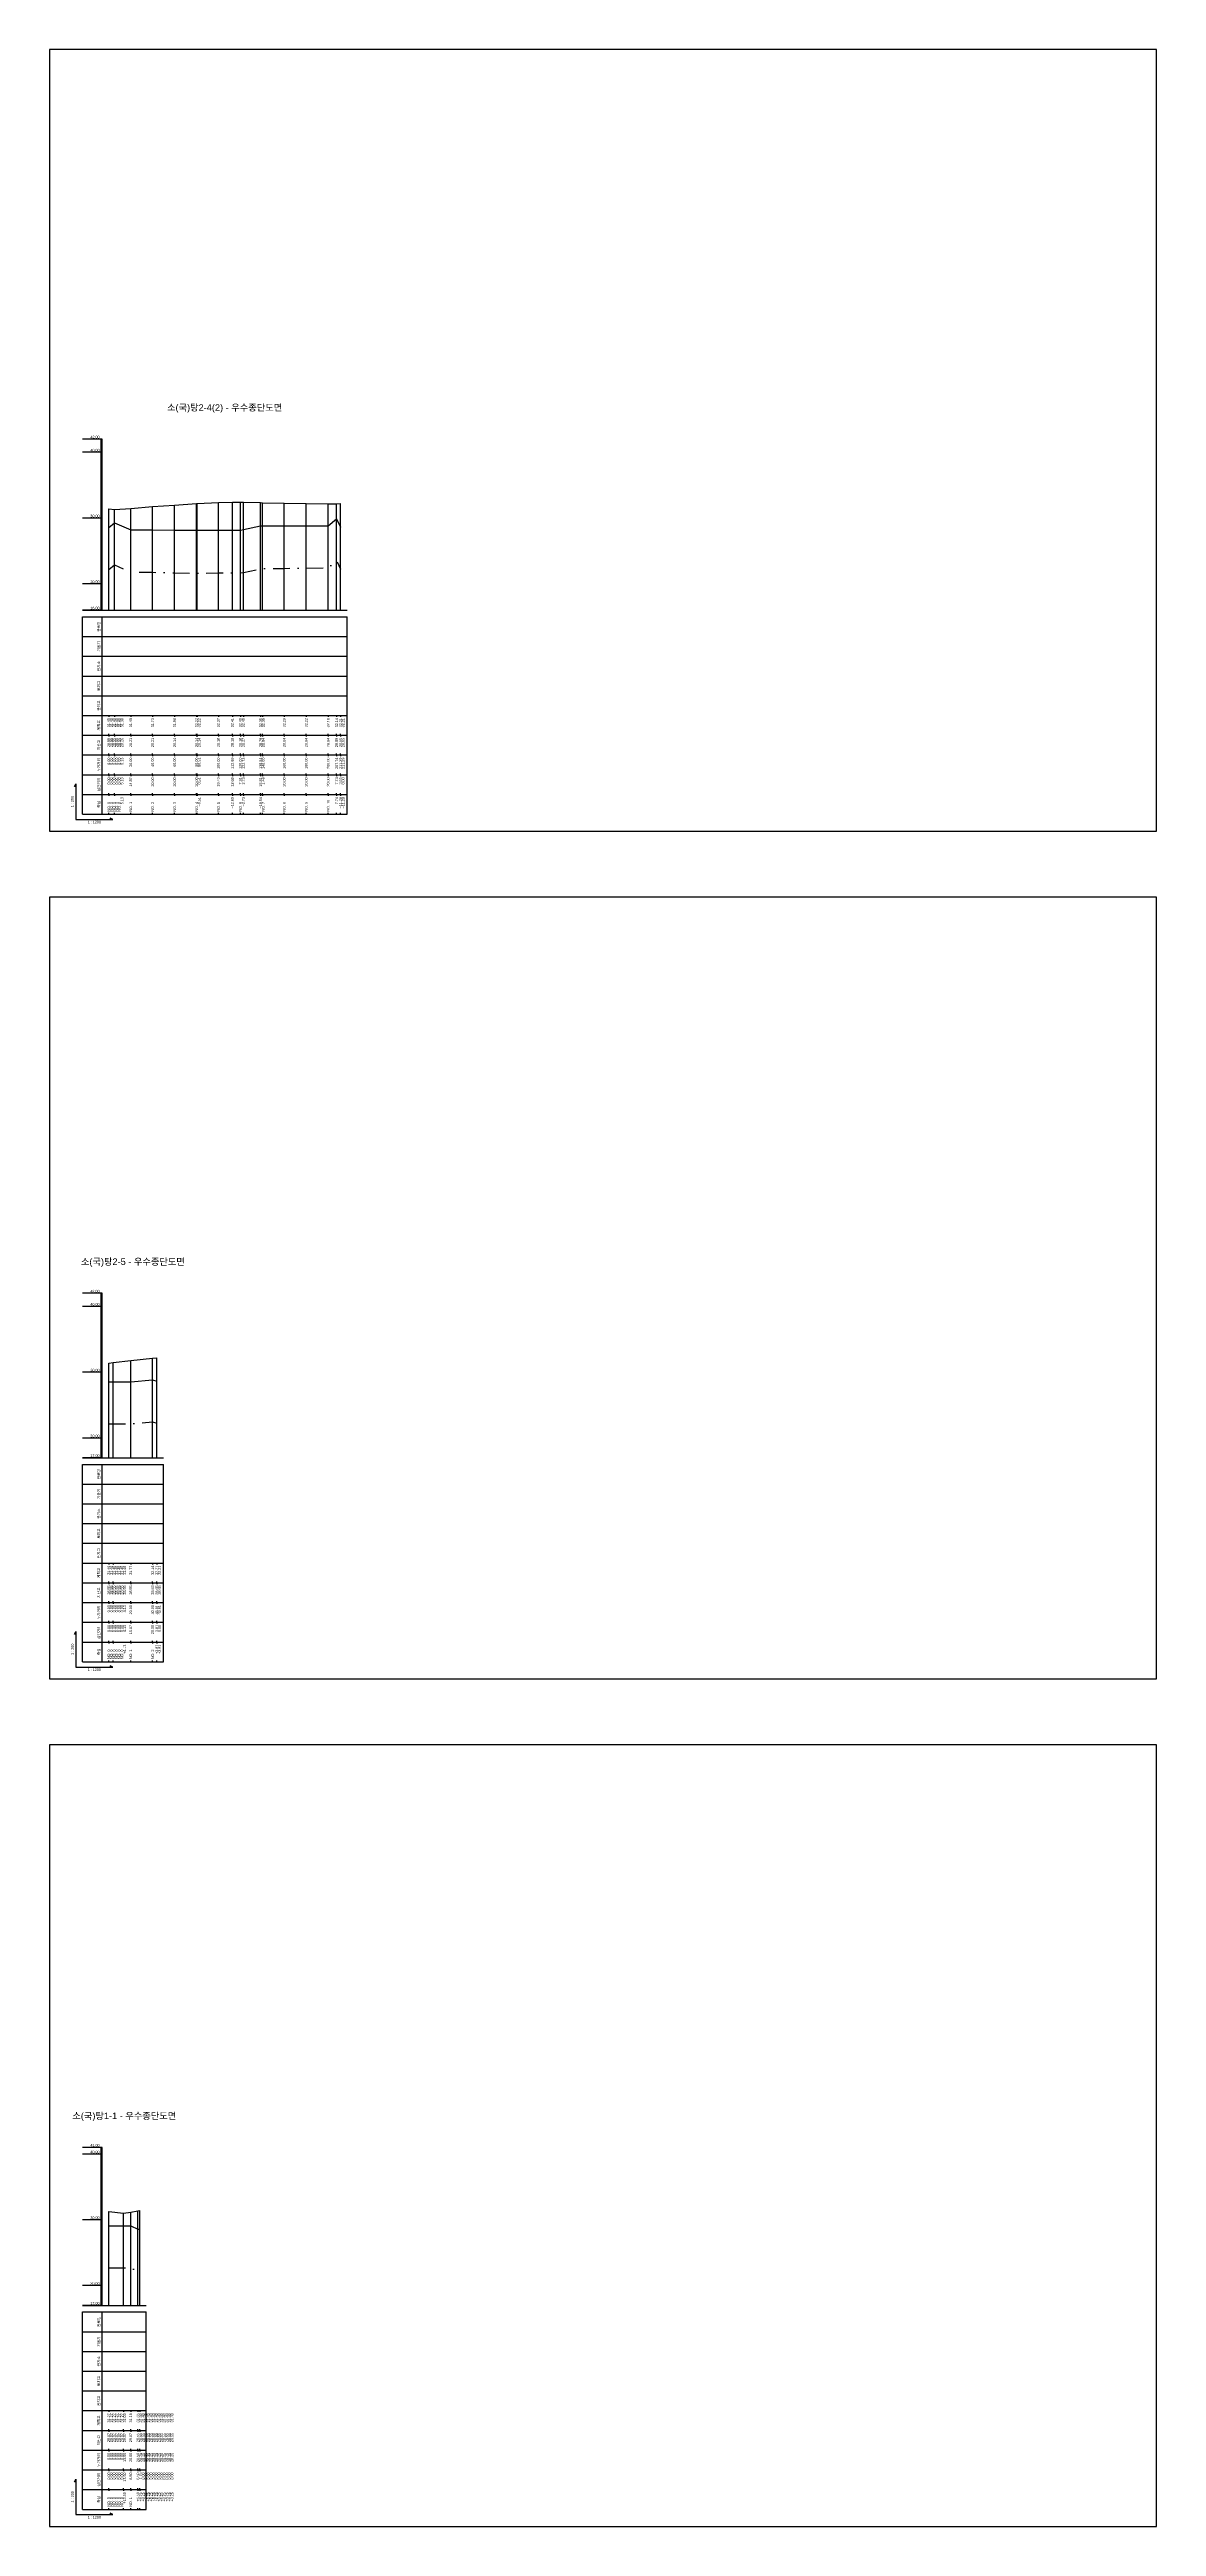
# Model space of a CAD drawing. Header units: millimetres. Extents: x -105495 to 3444, y -108190 to 2013.
# Drawn here: x 20 to 861, y -33488 to -31606 of the extents above; entities that cross this region are included whole.
import ezdxf
from ezdxf.enums import TextEntityAlignment as Align

# ---------------------------------------------------------------- set-up
doc = ezdxf.new("R2010")
doc.units = ezdxf.units.MM
doc.linetypes.add('DASHDOT', pattern=[25.4, 12.7, -6.35, 0, -6.35])
for name, color, linetype in [('KZ_종단_계획선', 1, 'Continuous'), ('KZ_종단_노선명', 7, 'Continuous'), ('KZ_종단_도각', 7, 'Continuous'), ('KZ_종단_수직선', 7, 'Continuous'), ('KZ_종단_암선1', 56, 'DASHDOT'), ('KZ_종단_지반선', 3, 'Continuous'), ('KZ_종단_테이블문자', 7, 'Continuous'), ('KZ_종단_테이블선', 7, 'Continuous'), ('KZ_종단_폴대', 7, 'Continuous')]:
    doc.layers.add(name, color=color, linetype=linetype)
doc.styles.get("Standard").update_dxf_attribs({"font": 'arial.ttf'})

msp = doc.modelspace()

# ---------------------------------------------------------------- linework, layer by layer
at = {"layer": 'KZ_종단_계획선'}
for points in [[(65, -31955), (65, -31955), (65, -31955), (65, -31955), (65, -31955), (69.3, -31955.5), (81.7, -31954.6), (98.3, -31953.3), (115, -31952.1), (131.7, -31950.9), (132.1, -31950.9), (148.3, -31950.1), (158.9, -31950), (165, -31950), (167.3, -31950), (180.4, -31950.2), (181.7, -31950.3), (198.3, -31950.6), (215, -31950.9), (231.7, -31951.2), (238.1, -31951.3), (241.1, -31951), (241.1, -31951)], [(65, -32604), (65, -32604), (65, -32604), (65, -32604), (65, -32604), (65, -32604), (68.4, -32603.6), (81.7, -32602.1), (98.3, -32600.3), (101.5, -32600), (101.5, -32600)], [(65, -33248.7), (65, -33248.7), (65, -33248.7), (65, -33248.7), (65, -33248.7), (65, -33248.7), (76.3, -33250), (81.7, -33249.1), (87.1, -33248.2), (88.5, -33248)]]:
    msp.add_lwpolyline(points, dxfattribs=at)
at = {"layer": 'KZ_종단_도각'}
for points in [[(20, -32200), (861, -32200), (861, -31606), (20, -31606)], [(20, -32844), (861, -32844), (861, -32250), (20, -32250)], [(20, -33488), (861, -33488), (861, -32894), (20, -32894)]]:
    msp.add_lwpolyline(points, close=True, dxfattribs=at)
at = {"layer": 'KZ_종단_수직선'}
for p, q in [((65, -32032), (65, -31955)), ((65, -32032), (65, -31955)), ((65, -32032), (65, -31955)), ((65, -32032), (65, -31955)), ((65, -32032), (65, -31955)), ((65, -32032), (65, -31955)), ((65, -32032), (65, -31955)), ((65, -32032), (65, -31955)), ((65, -32032), (65, -31955)), ((69.3, -32032), (69.3, -31955.5)), ((81.7, -32032), (81.7, -31954.6)), ((98.3, -32032), (98.3, -31953.3)), ((115, -32032), (115, -31952.1)), ((131.7, -32032), (131.7, -31950.9)), ((132.1, -32032), (132.1, -31950.9)), ((148.3, -32032), (148.3, -31950.1)), ((158.9, -32032), (158.9, -31950)), ((165, -32032), (165, -31950)), ((167.3, -32032), (167.3, -31950)), ((180.4, -32032), (180.4, -31950.2)), ((181.7, -32032), (181.7, -31950.3)), ((198.3, -32032), (198.3, -31950.6)), ((215, -32032), (215, -31950.9)), ((231.7, -32032), (231.7, -31951.2)), ((238.1, -32032), (238.1, -31951.3)), ((241.1, -32032), (241.1, -31951)), ((241.1, -32032), (241.1, -31951)), ((65, -32676), (65, -32604)), ((65, -32676), (65, -32604)), ((65, -32676), (65, -32604)), ((65, -32676), (65, -32604)), ((65, -32676), (65, -32604)), ((65, -32676), (65, -32604)), ((65, -32676), (65, -32604)), ((65, -32676), (65, -32604)), ((65, -32676), (65, -32604)), ((65, -32676), (65, -32604)), ((65, -32676), (65, -32604)), ((68.4, -32676), (68.4, -32603.6)), ((81.7, -32676), (81.7, -32602.1)), ((98.3, -32676), (98.3, -32600.3)), ((101.5, -32676), (101.5, -32600)), ((101.5, -32676), (101.5, -32600)), ((65, -33320), (65, -33248.7)), ((65, -33320), (65, -33248.7)), ((65, -33320), (65, -33248.7)), ((65, -33320), (65, -33248.7)), ((65, -33320), (65, -33248.7)), ((65, -33320), (65, -33248.7)), ((65, -33320), (65, -33248.7)), ((65, -33320), (65, -33248.7)), ((65, -33320), (65, -33248.7)), ((65, -33320), (65, -33248.7)), ((65, -33320), (65, -33248.7)), ((76.2, -33320), (76.2, -33250)), ((81.7, -33320), (81.7, -33249.1)), ((87.1, -33320), (87.1, -33248.2)), ((88.5, -33320), (88.5, -33248)), ((88.5, -33320), (88.5, -33248)), ((88.5, -33320), (88.5, -33248)), ((88.5, -33320), (88.5, -33248)), ((88.5, -33320), (88.5, -33248)), ((88.5, -33320), (88.5, -33248)), ((88.5, -33320), (88.5, -33248)), ((88.5, -33320), (88.5, -33248)), ((88.5, -33320), (88.5, -33248)), ((88.5, -33320), (88.5, -33248)), ((88.5, -33320), (88.5, -33248)), ((88.5, -33320), (88.5, -33248)), ((88.5, -33320), (88.5, -33248))]:
    msp.add_line(p, q, dxfattribs=at)
at = {"layer": 'KZ_종단_암선1', "flags": 128}
for points in [[(65, -32001.1), (65, -32001.1), (65, -32001.1), (65, -32001.1), (65, -32001.1), (69.3, -31997.6), (81.7, -32003), (98.3, -32003.2), (115, -32003.7), (131.7, -32003.9), (132.1, -32003.9), (148.3, -32003.7), (158.9, -32003.7), (165, -32003.7), (167.3, -32003.3), (180.4, -32000.6), (181.7, -32000.4), (198.3, -32000.2), (215, -32000), (231.7, -31999.8), (238.1, -31994.5), (241.1, -32000.7), (241.1, -32000.7)], [(65, -32650.1), (65, -32650.1), (65, -32650.1), (65, -32650.1), (65, -32650.1), (65, -32650.1), (68.4, -32650.1), (81.7, -32650.1), (98.3, -32648.7), (101.5, -32649.7), (101.5, -32649.7)], [(65, -33291.5), (65, -33291.5), (65, -33291.5), (65, -33291.5), (65, -33291.5), (65, -33291.5), (76.2, -33291.5), (81.7, -33291.5), (87.1, -33294.1), (88.5, -33294.1), (88.5, -33294.1), (88.5, -33294.1), (88.5, -33294.1), (88.5, -33294.1), (88.5, -33294.1), (88.5, -33294.1), (88.5, -33294.1), (88.5, -33294.1), (88.5, -33294.1), (88.5, -33294.1), (88.5, -33294.1), (88.5, -33294.1)]]:
    msp.add_lwpolyline(points, dxfattribs=at)
at = {"layer": 'KZ_종단_지반선', "flags": 128}
for points in [[(65, -31969.2), (65, -31969.2), (65, -31969.2), (65, -31969.2), (65, -31969.2), (69.3, -31965.7), (81.7, -31970.9), (98.3, -31970.9), (115, -31971.3), (131.7, -31971.3), (132.1, -31971.3), (148.3, -31971.1), (158.9, -31971.1), (165, -31971.1), (167.3, -31970.6), (180.4, -31968), (181.7, -31967.8), (198.3, -31967.8), (215, -31967.8), (231.7, -31967.8), (238.1, -31962.5), (241.1, -31968.8), (241.1, -31968.8)], [(65, -32618.2), (65, -32618.2), (65, -32618.2), (65, -32618.2), (65, -32618.2), (65, -32618.2), (68.4, -32618.2), (81.7, -32618.2), (98.3, -32616.8), (101.5, -32617.8), (101.5, -32617.8)], [(65, -33259.6), (65, -33259.6), (65, -33259.6), (65, -33259.6), (65, -33259.6), (65, -33259.6), (76.2, -33259.6), (81.7, -33259.6), (87.1, -33262.2), (88.5, -33262.2), (88.5, -33262.2), (88.5, -33262.2), (88.5, -33262.2), (88.5, -33262.2), (88.5, -33262.2), (88.5, -33262.2), (88.5, -33262.2), (88.5, -33262.2), (88.5, -33262.2), (88.5, -33262.2), (88.5, -33262.2), (88.5, -33262.2)]]:
    msp.add_lwpolyline(points, dxfattribs=at)
at = {"layer": 'KZ_종단_테이블선'}
for p, q in [((45, -32032), (246.1, -32032)), ((45, -32052), (45, -32037)), ((45, -32037), (246.1, -32037)), ((60, -32052), (60, -32037)), ((246.1, -32052), (246.1, -32037)), ((45, -32067), (45, -32052)), ((45, -32052), (246.1, -32052)), ((45, -32082), (45, -32067)), ((45, -32067), (246.1, -32067)), ((60, -32067), (60, -32052)), ((60, -32082), (60, -32067)), ((246.1, -32067), (246.1, -32052)), ((246.1, -32082), (246.1, -32067)), ((45, -32097), (45, -32082)), ((45, -32082), (246.1, -32082)), ((60, -32097), (60, -32082)), ((246.1, -32097), (246.1, -32082)), ((45, -32112), (45, -32097)), ((45, -32097), (246.1, -32097)), ((60, -32112), (60, -32097)), ((246.1, -32112), (246.1, -32097)), ((45, -32127), (45, -32112)), ((45, -32112), (246.1, -32112)), ((60, -32127), (60, -32112)), ((65, -32112), (65, -32113)), ((65, -32112), (65, -32113)), ((65, -32112), (65, -32113)), ((65, -32112), (65, -32113)), ((65, -32112), (65, -32113)), ((69.3, -32112), (69.3, -32113)), ((81.7, -32112), (81.7, -32113)), ((98.3, -32112), (98.3, -32113)), ((115, -32112), (115, -32113)), ((131.7, -32112), (131.7, -32113)), ((132.1, -32112), (132.1, -32113)), ((148.3, -32112), (148.3, -32113)), ((158.9, -32112), (158.9, -32113)), ((165, -32112), (165, -32113)), ((167.3, -32112), (167.3, -32113)), ((180.4, -32112), (180.4, -32113)), ((181.7, -32112), (181.7, -32113)), ((198.3, -32112), (198.3, -32113)), ((215, -32112), (215, -32113)), ((231.7, -32112), (231.7, -32113)), ((238.1, -32112), (238.1, -32113)), ((241.1, -32112), (241.1, -32113)), ((241.1, -32112), (241.1, -32113)), ((246.1, -32127), (246.1, -32112)), ((45, -32142), (45, -32127)), ((45, -32127), (246.1, -32127)), ((45, -32157), (45, -32142)), ((45, -32142), (246.1, -32142)), ((60, -32142), (60, -32127)), ((60, -32157), (60, -32142)), ((65, -32127), (65, -32126)), ((65, -32127), (65, -32126)), ((65, -32127), (65, -32126)), ((65, -32127), (65, -32126)), ((65, -32127), (65, -32126)), ((65, -32127), (65, -32128)), ((65, -32127), (65, -32128)), ((65, -32127), (65, -32128)), ((65, -32127), (65, -32128)), ((65, -32127), (65, -32128)), ((65, -32142), (65, -32141)), ((65, -32142), (65, -32141)), ((65, -32142), (65, -32141)), ((65, -32142), (65, -32141)), ((65, -32142), (65, -32141)), ((65, -32142), (65, -32143)), ((65, -32142), (65, -32143)), ((65, -32142), (65, -32143)), ((65, -32142), (65, -32143)), ((65, -32142), (65, -32143)), ((69.3, -32127), (69.3, -32126)), ((69.3, -32127), (69.3, -32128)), ((69.3, -32142), (69.3, -32141)), ((69.3, -32142), (69.3, -32143)), ((81.7, -32127), (81.7, -32126)), ((81.7, -32127), (81.7, -32128)), ((81.7, -32142), (81.7, -32141)), ((81.7, -32142), (81.7, -32143)), ((98.3, -32127), (98.3, -32126)), ((98.3, -32127), (98.3, -32128)), ((98.3, -32142), (98.3, -32141)), ((98.3, -32142), (98.3, -32143)), ((115, -32127), (115, -32126)), ((115, -32127), (115, -32128)), ((115, -32142), (115, -32141)), ((115, -32142), (115, -32143)), ((131.7, -32127), (131.7, -32126)), ((131.7, -32127), (131.7, -32128)), ((131.7, -32142), (131.7, -32141)), ((131.7, -32142), (131.7, -32143)), ((132.1, -32127), (132.1, -32126)), ((132.1, -32127), (132.1, -32128)), ((132.1, -32142), (132.1, -32141)), ((132.1, -32142), (132.1, -32143)), ((148.3, -32127), (148.3, -32126)), ((148.3, -32127), (148.3, -32128)), ((148.3, -32142), (148.3, -32141)), ((148.3, -32142), (148.3, -32143)), ((158.9, -32127), (158.9, -32126)), ((158.9, -32127), (158.9, -32128)), ((158.9, -32142), (158.9, -32141)), ((158.9, -32142), (158.9, -32143)), ((165, -32127), (165, -32126)), ((165, -32127), (165, -32128)), ((165, -32142), (165, -32141)), ((165, -32142), (165, -32143)), ((167.3, -32127), (167.3, -32126)), ((167.3, -32127), (167.3, -32128)), ((167.3, -32142), (167.3, -32141)), ((167.3, -32142), (167.3, -32143)), ((180.4, -32127), (180.4, -32126)), ((180.4, -32127), (180.4, -32128)), ((180.4, -32142), (180.4, -32141)), ((180.4, -32142), (180.4, -32143)), ((181.7, -32127), (181.7, -32126)), ((181.7, -32127), (181.7, -32128)), ((181.7, -32142), (181.7, -32141)), ((181.7, -32142), (181.7, -32143)), ((198.3, -32127), (198.3, -32126)), ((198.3, -32127), (198.3, -32128)), ((198.3, -32142), (198.3, -32141)), ((198.3, -32142), (198.3, -32143)), ((215, -32127), (215, -32126)), ((215, -32127), (215, -32128)), ((215, -32142), (215, -32141)), ((215, -32142), (215, -32143)), ((231.7, -32127), (231.7, -32126)), ((231.7, -32127), (231.7, -32128)), ((231.7, -32142), (231.7, -32141)), ((231.7, -32142), (231.7, -32143)), ((238.1, -32127), (238.1, -32126)), ((238.1, -32127), (238.1, -32128)), ((238.1, -32142), (238.1, -32141)), ((238.1, -32142), (238.1, -32143)), ((241.1, -32127), (241.1, -32126)), ((241.1, -32127), (241.1, -32126)), ((241.1, -32127), (241.1, -32128)), ((241.1, -32127), (241.1, -32128)), ((241.1, -32142), (241.1, -32141)), ((241.1, -32142), (241.1, -32141)), ((241.1, -32142), (241.1, -32143)), ((241.1, -32142), (241.1, -32143)), ((246.1, -32142), (246.1, -32127)), ((246.1, -32157), (246.1, -32142)), ((45, -32172), (45, -32157)), ((45, -32157), (246.1, -32157)), ((60, -32172), (60, -32157)), ((65, -32157), (65, -32156)), ((65, -32157), (65, -32156)), ((65, -32157), (65, -32156)), ((65, -32157), (65, -32156)), ((65, -32157), (65, -32156)), ((65, -32157), (65, -32158)), ((65, -32157), (65, -32158)), ((65, -32157), (65, -32158)), ((65, -32157), (65, -32158)), ((65, -32157), (65, -32158)), ((69.3, -32157), (69.3, -32156)), ((69.3, -32157), (69.3, -32158)), ((81.7, -32157), (81.7, -32156)), ((81.7, -32157), (81.7, -32158)), ((98.3, -32157), (98.3, -32156)), ((98.3, -32157), (98.3, -32158)), ((115, -32157), (115, -32156)), ((115, -32157), (115, -32158)), ((131.7, -32157), (131.7, -32156)), ((131.7, -32157), (131.7, -32158)), ((132.1, -32157), (132.1, -32156)), ((132.1, -32157), (132.1, -32158)), ((148.3, -32157), (148.3, -32156)), ((148.3, -32157), (148.3, -32158)), ((158.9, -32157), (158.9, -32156)), ((158.9, -32157), (158.9, -32158)), ((165, -32157), (165, -32156)), ((165, -32157), (165, -32158)), ((167.3, -32157), (167.3, -32156)), ((167.3, -32157), (167.3, -32158)), ((180.4, -32157), (180.4, -32156)), ((180.4, -32157), (180.4, -32158)), ((181.7, -32157), (181.7, -32156)), ((181.7, -32157), (181.7, -32158)), ((198.3, -32157), (198.3, -32156)), ((198.3, -32157), (198.3, -32158)), ((215, -32157), (215, -32156)), ((215, -32157), (215, -32158)), ((231.7, -32157), (231.7, -32156)), ((231.7, -32157), (231.7, -32158)), ((238.1, -32157), (238.1, -32156)), ((238.1, -32157), (238.1, -32158)), ((241.1, -32157), (241.1, -32156)), ((241.1, -32157), (241.1, -32156)), ((241.1, -32157), (241.1, -32158)), ((241.1, -32157), (241.1, -32158)), ((246.1, -32172), (246.1, -32157)), ((45, -32187), (45, -32172)), ((45, -32172), (246.1, -32172)), ((60, -32187), (60, -32172)), ((65, -32172), (65, -32171)), ((65, -32172), (65, -32171)), ((65, -32172), (65, -32171)), ((65, -32172), (65, -32171)), ((65, -32172), (65, -32171)), ((65, -32172), (65, -32173)), ((65, -32172), (65, -32173)), ((65, -32172), (65, -32173)), ((65, -32172), (65, -32173)), ((65, -32172), (65, -32173)), ((69.3, -32172), (69.3, -32171)), ((69.3, -32172), (69.3, -32173)), ((81.7, -32172), (81.7, -32171)), ((81.7, -32172), (81.7, -32173)), ((98.3, -32172), (98.3, -32171)), ((98.3, -32172), (98.3, -32173)), ((115, -32172), (115, -32171)), ((115, -32172), (115, -32173)), ((131.7, -32172), (131.7, -32171)), ((131.7, -32172), (131.7, -32173)), ((132.1, -32172), (132.1, -32171)), ((132.1, -32172), (132.1, -32173)), ((148.3, -32172), (148.3, -32171)), ((148.3, -32172), (148.3, -32173)), ((158.9, -32172), (158.9, -32171)), ((158.9, -32172), (158.9, -32173)), ((165, -32172), (165, -32171)), ((165, -32172), (165, -32173)), ((167.3, -32172), (167.3, -32171)), ((167.3, -32172), (167.3, -32173)), ((180.4, -32172), (180.4, -32171)), ((180.4, -32172), (180.4, -32173)), ((181.7, -32172), (181.7, -32171)), ((181.7, -32172), (181.7, -32173)), ((198.3, -32172), (198.3, -32171)), ((198.3, -32172), (198.3, -32173)), ((215, -32172), (215, -32171)), ((215, -32172), (215, -32173)), ((231.7, -32172), (231.7, -32171)), ((231.7, -32172), (231.7, -32173)), ((238.1, -32172), (238.1, -32171)), ((238.1, -32172), (238.1, -32173)), ((241.1, -32172), (241.1, -32171)), ((241.1, -32172), (241.1, -32171)), ((241.1, -32172), (241.1, -32173)), ((241.1, -32172), (241.1, -32173)), ((246.1, -32187), (246.1, -32172)), ((45, -32187), (246.1, -32187)), ((65, -32187), (65, -32186)), ((65, -32187), (65, -32186)), ((65, -32187), (65, -32186)), ((65, -32187), (65, -32186)), ((65, -32187), (65, -32186)), ((69.3, -32187), (69.3, -32186)), ((81.7, -32187), (81.7, -32186)), ((98.3, -32187), (98.3, -32186)), ((115, -32187), (115, -32186)), ((131.7, -32187), (131.7, -32186)), ((132.1, -32187), (132.1, -32186)), ((148.3, -32187), (148.3, -32186)), ((158.9, -32187), (158.9, -32186)), ((165, -32187), (165, -32186)), ((167.3, -32187), (167.3, -32186)), ((180.4, -32187), (180.4, -32186)), ((181.7, -32187), (181.7, -32186)), ((198.3, -32187), (198.3, -32186)), ((215, -32187), (215, -32186)), ((231.7, -32187), (231.7, -32186)), ((238.1, -32187), (238.1, -32186)), ((241.1, -32187), (241.1, -32186)), ((241.1, -32187), (241.1, -32186)), ((45, -32676), (106.5, -32676)), ((45, -32696), (45, -32681)), ((45, -32681), (106.5, -32681)), ((60, -32696), (60, -32681)), ((106.5, -32696), (106.5, -32681)), ((45, -32711), (45, -32696)), ((45, -32696), (106.5, -32696)), ((60, -32711), (60, -32696)), ((106.5, -32711), (106.5, -32696)), ((45, -32726), (45, -32711)), ((45, -32711), (106.5, -32711)), ((45, -32741), (45, -32726)), ((45, -32726), (106.5, -32726)), ((60, -32726), (60, -32711)), ((60, -32741), (60, -32726)), ((106.5, -32726), (106.5, -32711)), ((106.5, -32741), (106.5, -32726)), ((45, -32756), (45, -32741)), ((45, -32741), (106.5, -32741)), ((60, -32756), (60, -32741)), ((106.5, -32756), (106.5, -32741)), ((45, -32771), (45, -32756)), ((45, -32756), (106.5, -32756)), ((60, -32771), (60, -32756)), ((65, -32756), (65, -32757)), ((65, -32756), (65, -32757)), ((65, -32756), (65, -32757)), ((65, -32756), (65, -32757)), ((65, -32756), (65, -32757)), ((65, -32756), (65, -32757)), ((68.4, -32756), (68.4, -32757)), ((81.7, -32756), (81.7, -32757)), ((98.3, -32756), (98.3, -32757)), ((101.5, -32756), (101.5, -32757)), ((101.5, -32756), (101.5, -32757)), ((106.5, -32771), (106.5, -32756)), ((45, -32786), (45, -32771)), ((45, -32771), (106.5, -32771)), ((60, -32786), (60, -32771)), ((65, -32771), (65, -32770)), ((65, -32771), (65, -32770)), ((65, -32771), (65, -32770)), ((65, -32771), (65, -32770)), ((65, -32771), (65, -32770)), ((65, -32771), (65, -32770)), ((65, -32771), (65, -32772)), ((65, -32771), (65, -32772)), ((65, -32771), (65, -32772)), ((65, -32771), (65, -32772)), ((65, -32771), (65, -32772)), ((65, -32771), (65, -32772)), ((68.4, -32771), (68.4, -32770)), ((68.4, -32771), (68.4, -32772)), ((81.7, -32771), (81.7, -32770)), ((81.7, -32771), (81.7, -32772)), ((98.3, -32771), (98.3, -32770)), ((98.3, -32771), (98.3, -32772)), ((101.5, -32771), (101.5, -32770)), ((101.5, -32771), (101.5, -32770)), ((101.5, -32771), (101.5, -32772)), ((101.5, -32771), (101.5, -32772)), ((106.5, -32786), (106.5, -32771)), ((45, -32801), (45, -32786)), ((45, -32786), (106.5, -32786)), ((45, -32816), (45, -32801)), ((45, -32801), (106.5, -32801)), ((60, -32801), (60, -32786)), ((60, -32816), (60, -32801)), ((65, -32786), (65, -32785)), ((65, -32786), (65, -32785)), ((65, -32786), (65, -32785)), ((65, -32786), (65, -32785)), ((65, -32786), (65, -32785)), ((65, -32786), (65, -32785)), ((65, -32786), (65, -32787)), ((65, -32786), (65, -32787)), ((65, -32786), (65, -32787)), ((65, -32786), (65, -32787)), ((65, -32786), (65, -32787)), ((65, -32786), (65, -32787)), ((65, -32801), (65, -32800)), ((65, -32801), (65, -32800)), ((65, -32801), (65, -32800)), ((65, -32801), (65, -32800)), ((65, -32801), (65, -32800)), ((65, -32801), (65, -32800)), ((65, -32801), (65, -32802)), ((65, -32801), (65, -32802)), ((65, -32801), (65, -32802)), ((65, -32801), (65, -32802)), ((65, -32801), (65, -32802)), ((65, -32801), (65, -32802)), ((68.4, -32786), (68.4, -32785)), ((68.4, -32786), (68.4, -32787)), ((68.4, -32801), (68.4, -32800)), ((68.4, -32801), (68.4, -32802)), ((81.7, -32786), (81.7, -32785)), ((81.7, -32786), (81.7, -32787)), ((81.7, -32801), (81.7, -32800)), ((81.7, -32801), (81.7, -32802)), ((98.3, -32786), (98.3, -32785)), ((98.3, -32786), (98.3, -32787)), ((98.3, -32801), (98.3, -32800)), ((98.3, -32801), (98.3, -32802)), ((101.5, -32786), (101.5, -32785)), ((101.5, -32786), (101.5, -32785)), ((101.5, -32786), (101.5, -32787)), ((101.5, -32786), (101.5, -32787)), ((101.5, -32801), (101.5, -32800)), ((101.5, -32801), (101.5, -32800)), ((101.5, -32801), (101.5, -32802)), ((101.5, -32801), (101.5, -32802)), ((106.5, -32801), (106.5, -32786)), ((106.5, -32816), (106.5, -32801)), ((45, -32831), (45, -32816)), ((45, -32816), (106.5, -32816)), ((60, -32831), (60, -32816)), ((65, -32816), (65, -32815)), ((65, -32816), (65, -32815)), ((65, -32816), (65, -32815)), ((65, -32816), (65, -32815)), ((65, -32816), (65, -32815)), ((65, -32816), (65, -32815)), ((65, -32816), (65, -32817)), ((65, -32816), (65, -32817)), ((65, -32816), (65, -32817)), ((65, -32816), (65, -32817)), ((65, -32816), (65, -32817)), ((65, -32816), (65, -32817)), ((68.4, -32816), (68.4, -32815)), ((68.4, -32816), (68.4, -32817)), ((81.7, -32816), (81.7, -32815)), ((81.7, -32816), (81.7, -32817)), ((98.3, -32816), (98.3, -32815)), ((98.3, -32816), (98.3, -32817)), ((101.5, -32816), (101.5, -32815)), ((101.5, -32816), (101.5, -32815)), ((101.5, -32816), (101.5, -32817)), ((101.5, -32816), (101.5, -32817)), ((106.5, -32831), (106.5, -32816)), ((45, -32831), (106.5, -32831)), ((65, -32831), (65, -32830)), ((65, -32831), (65, -32830)), ((65, -32831), (65, -32830)), ((65, -32831), (65, -32830)), ((65, -32831), (65, -32830)), ((65, -32831), (65, -32830)), ((68.4, -32831), (68.4, -32830)), ((81.7, -32831), (81.7, -32830)), ((98.3, -32831), (98.3, -32830)), ((101.5, -32831), (101.5, -32830)), ((101.5, -32831), (101.5, -32830)), ((45, -33320), (93.5, -33320)), ((45, -33340), (45, -33325)), ((45, -33325), (93.5, -33325)), ((60, -33340), (60, -33325)), ((93.5, -33340), (93.5, -33325)), ((45, -33355), (45, -33340)), ((45, -33340), (93.5, -33340)), ((60, -33355), (60, -33340)), ((93.5, -33355), (93.5, -33340)), ((45, -33370), (45, -33355)), ((45, -33355), (93.5, -33355)), ((60, -33370), (60, -33355)), ((93.5, -33370), (93.5, -33355)), ((45, -33385), (45, -33370)), ((45, -33370), (93.5, -33370)), ((45, -33400), (45, -33385)), ((45, -33385), (93.5, -33385)), ((60, -33385), (60, -33370)), ((60, -33400), (60, -33385)), ((93.5, -33385), (93.5, -33370)), ((93.5, -33400), (93.5, -33385)), ((45, -33415), (45, -33400)), ((45, -33400), (93.5, -33400)), ((60, -33415), (60, -33400)), ((65, -33400), (65, -33401)), ((65, -33400), (65, -33401)), ((65, -33400), (65, -33401)), ((65, -33400), (65, -33401)), ((65, -33400), (65, -33401)), ((65, -33400), (65, -33401)), ((76.2, -33400), (76.2, -33401)), ((81.7, -33400), (81.7, -33401)), ((87.1, -33400), (87.1, -33401)), ((88.5, -33400), (88.5, -33401)), ((88.5, -33400), (88.5, -33401)), ((88.5, -33400), (88.5, -33401)), ((88.5, -33400), (88.5, -33401)), ((88.5, -33400), (88.5, -33401)), ((88.5, -33400), (88.5, -33401)), ((88.5, -33400), (88.5, -33401)), ((88.5, -33400), (88.5, -33401)), ((88.5, -33400), (88.5, -33401)), ((88.5, -33400), (88.5, -33401)), ((88.5, -33400), (88.5, -33401)), ((88.5, -33400), (88.5, -33401)), ((88.5, -33400), (88.5, -33401)), ((93.5, -33415), (93.5, -33400)), ((45, -33430), (45, -33415)), ((45, -33415), (93.5, -33415)), ((60, -33430), (60, -33415)), ((65, -33415), (65, -33414)), ((65, -33415), (65, -33414)), ((65, -33415), (65, -33414)), ((65, -33415), (65, -33414)), ((65, -33415), (65, -33414)), ((65, -33415), (65, -33414)), ((65, -33415), (65, -33416)), ((65, -33415), (65, -33416)), ((65, -33415), (65, -33416)), ((65, -33415), (65, -33416)), ((65, -33415), (65, -33416)), ((65, -33415), (65, -33416)), ((76.2, -33415), (76.2, -33414)), ((76.2, -33415), (76.2, -33416)), ((81.7, -33415), (81.7, -33414)), ((81.7, -33415), (81.7, -33416)), ((87.1, -33415), (87.1, -33414)), ((87.1, -33415), (87.1, -33416)), ((88.5, -33415), (88.5, -33414)), ((88.5, -33415), (88.5, -33414)), ((88.5, -33415), (88.5, -33414)), ((88.5, -33415), (88.5, -33414)), ((88.5, -33415), (88.5, -33414)), ((88.5, -33415), (88.5, -33414)), ((88.5, -33415), (88.5, -33414)), ((88.5, -33415), (88.5, -33414)), ((88.5, -33415), (88.5, -33414)), ((88.5, -33415), (88.5, -33414)), ((88.5, -33415), (88.5, -33414)), ((88.5, -33415), (88.5, -33414)), ((88.5, -33415), (88.5, -33414)), ((88.5, -33415), (88.5, -33416)), ((88.5, -33415), (88.5, -33416)), ((88.5, -33415), (88.5, -33416)), ((88.5, -33415), (88.5, -33416)), ((88.5, -33415), (88.5, -33416)), ((88.5, -33415), (88.5, -33416)), ((88.5, -33415), (88.5, -33416)), ((88.5, -33415), (88.5, -33416)), ((88.5, -33415), (88.5, -33416)), ((88.5, -33415), (88.5, -33416)), ((88.5, -33415), (88.5, -33416)), ((88.5, -33415), (88.5, -33416)), ((88.5, -33415), (88.5, -33416)), ((93.5, -33430), (93.5, -33415)), ((45, -33445), (45, -33430)), ((45, -33430), (93.5, -33430)), ((60, -33445), (60, -33430)), ((65, -33430), (65, -33429)), ((65, -33430), (65, -33429)), ((65, -33430), (65, -33429)), ((65, -33430), (65, -33429)), ((65, -33430), (65, -33429)), ((65, -33430), (65, -33429)), ((65, -33430), (65, -33431)), ((65, -33430), (65, -33431)), ((65, -33430), (65, -33431)), ((65, -33430), (65, -33431)), ((65, -33430), (65, -33431)), ((65, -33430), (65, -33431)), ((76.2, -33430), (76.2, -33429)), ((76.2, -33430), (76.2, -33431)), ((81.7, -33430), (81.7, -33429)), ((81.7, -33430), (81.7, -33431)), ((87.1, -33430), (87.1, -33429)), ((87.1, -33430), (87.1, -33431)), ((88.5, -33430), (88.5, -33429)), ((88.5, -33430), (88.5, -33429)), ((88.5, -33430), (88.5, -33429)), ((88.5, -33430), (88.5, -33429)), ((88.5, -33430), (88.5, -33429)), ((88.5, -33430), (88.5, -33429)), ((88.5, -33430), (88.5, -33429)), ((88.5, -33430), (88.5, -33429)), ((88.5, -33430), (88.5, -33429)), ((88.5, -33430), (88.5, -33429)), ((88.5, -33430), (88.5, -33429)), ((88.5, -33430), (88.5, -33429)), ((88.5, -33430), (88.5, -33429)), ((88.5, -33430), (88.5, -33431)), ((88.5, -33430), (88.5, -33431)), ((88.5, -33430), (88.5, -33431)), ((88.5, -33430), (88.5, -33431)), ((88.5, -33430), (88.5, -33431)), ((88.5, -33430), (88.5, -33431)), ((88.5, -33430), (88.5, -33431)), ((88.5, -33430), (88.5, -33431)), ((88.5, -33430), (88.5, -33431)), ((88.5, -33430), (88.5, -33431)), ((88.5, -33430), (88.5, -33431)), ((88.5, -33430), (88.5, -33431)), ((88.5, -33430), (88.5, -33431)), ((93.5, -33445), (93.5, -33430)), ((45, -33460), (45, -33445)), ((45, -33445), (93.5, -33445)), ((45, -33475), (45, -33460)), ((45, -33460), (93.5, -33460)), ((60, -33460), (60, -33445)), ((60, -33475), (60, -33460)), ((65, -33445), (65, -33444)), ((65, -33445), (65, -33444)), ((65, -33445), (65, -33444)), ((65, -33445), (65, -33444)), ((65, -33445), (65, -33444)), ((65, -33445), (65, -33444)), ((65, -33445), (65, -33446)), ((65, -33445), (65, -33446)), ((65, -33445), (65, -33446)), ((65, -33445), (65, -33446)), ((65, -33445), (65, -33446)), ((65, -33445), (65, -33446)), ((65, -33460), (65, -33459)), ((65, -33460), (65, -33459)), ((65, -33460), (65, -33459)), ((65, -33460), (65, -33459)), ((65, -33460), (65, -33459)), ((65, -33460), (65, -33459)), ((65, -33460), (65, -33461)), ((65, -33460), (65, -33461)), ((65, -33460), (65, -33461)), ((65, -33460), (65, -33461)), ((65, -33460), (65, -33461)), ((65, -33460), (65, -33461)), ((76.2, -33445), (76.2, -33444)), ((76.2, -33445), (76.2, -33446)), ((76.2, -33460), (76.2, -33459)), ((76.2, -33460), (76.2, -33461)), ((81.7, -33445), (81.7, -33444)), ((81.7, -33445), (81.7, -33446)), ((81.7, -33460), (81.7, -33459)), ((81.7, -33460), (81.7, -33461)), ((87.1, -33445), (87.1, -33444)), ((87.1, -33445), (87.1, -33446)), ((87.1, -33460), (87.1, -33459)), ((87.1, -33460), (87.1, -33461)), ((88.5, -33445), (88.5, -33444)), ((88.5, -33445), (88.5, -33444)), ((88.5, -33445), (88.5, -33444)), ((88.5, -33445), (88.5, -33444)), ((88.5, -33445), (88.5, -33444)), ((88.5, -33445), (88.5, -33444)), ((88.5, -33445), (88.5, -33444)), ((88.5, -33445), (88.5, -33444)), ((88.5, -33445), (88.5, -33444)), ((88.5, -33445), (88.5, -33444)), ((88.5, -33445), (88.5, -33444)), ((88.5, -33445), (88.5, -33444)), ((88.5, -33445), (88.5, -33444)), ((88.5, -33445), (88.5, -33446)), ((88.5, -33445), (88.5, -33446)), ((88.5, -33445), (88.5, -33446)), ((88.5, -33445), (88.5, -33446)), ((88.5, -33445), (88.5, -33446)), ((88.5, -33445), (88.5, -33446)), ((88.5, -33445), (88.5, -33446)), ((88.5, -33445), (88.5, -33446)), ((88.5, -33445), (88.5, -33446)), ((88.5, -33445), (88.5, -33446)), ((88.5, -33445), (88.5, -33446)), ((88.5, -33445), (88.5, -33446)), ((88.5, -33445), (88.5, -33446)), ((88.5, -33460), (88.5, -33459)), ((88.5, -33460), (88.5, -33459)), ((88.5, -33460), (88.5, -33459)), ((88.5, -33460), (88.5, -33459)), ((88.5, -33460), (88.5, -33459)), ((88.5, -33460), (88.5, -33459)), ((88.5, -33460), (88.5, -33459)), ((88.5, -33460), (88.5, -33459)), ((88.5, -33460), (88.5, -33459)), ((88.5, -33460), (88.5, -33459)), ((88.5, -33460), (88.5, -33459)), ((88.5, -33460), (88.5, -33459)), ((88.5, -33460), (88.5, -33459)), ((88.5, -33460), (88.5, -33461)), ((88.5, -33460), (88.5, -33461)), ((88.5, -33460), (88.5, -33461)), ((88.5, -33460), (88.5, -33461)), ((88.5, -33460), (88.5, -33461)), ((88.5, -33460), (88.5, -33461)), ((88.5, -33460), (88.5, -33461)), ((88.5, -33460), (88.5, -33461)), ((88.5, -33460), (88.5, -33461)), ((88.5, -33460), (88.5, -33461)), ((88.5, -33460), (88.5, -33461)), ((88.5, -33460), (88.5, -33461)), ((88.5, -33460), (88.5, -33461)), ((93.5, -33460), (93.5, -33445)), ((93.5, -33475), (93.5, -33460)), ((45, -33475), (93.5, -33475)), ((65, -33475), (65, -33474)), ((65, -33475), (65, -33474)), ((65, -33475), (65, -33474)), ((65, -33475), (65, -33474)), ((65, -33475), (65, -33474)), ((65, -33475), (65, -33474)), ((76.2, -33475), (76.2, -33474)), ((81.7, -33475), (81.7, -33474)), ((87.1, -33475), (87.1, -33474)), ((88.5, -33475), (88.5, -33474)), ((88.5, -33475), (88.5, -33474)), ((88.5, -33475), (88.5, -33474)), ((88.5, -33475), (88.5, -33474)), ((88.5, -33475), (88.5, -33474)), ((88.5, -33475), (88.5, -33474)), ((88.5, -33475), (88.5, -33474)), ((88.5, -33475), (88.5, -33474)), ((88.5, -33475), (88.5, -33474)), ((88.5, -33475), (88.5, -33474)), ((88.5, -33475), (88.5, -33474)), ((88.5, -33475), (88.5, -33474)), ((88.5, -33475), (88.5, -33474))]:
    msp.add_line(p, q, dxfattribs=at)
for points in [[(40, -32166), (39, -32166), (40, -32164), (40, -32191), (68, -32191), (66, -32190), (66, -32191)], [(40, -32810), (39, -32810), (40, -32808), (40, -32835), (68, -32835), (66, -32834), (66, -32835)], [(40, -33454), (39, -33454), (40, -33452), (40, -33479), (68, -33479), (66, -33478), (66, -33479)]]:
    msp.add_lwpolyline(points, dxfattribs=at)
at = {"layer": 'KZ_종단_폴대'}
for p, q in [((60, -31902), (45, -31902)), ((60, -31912), (45, -31912)), ((60, -31962), (45, -31962)), ((60, -32012), (45, -32012)), ((60, -32032), (45, -32032)), ((60, -32551), (45, -32551)), ((60, -32561), (45, -32561)), ((60, -32611), (45, -32611)), ((60, -32661), (45, -32661)), ((60, -32676), (45, -32676)), ((60, -33200), (45, -33200)), ((60, -33205), (45, -33205)), ((60, -33255), (45, -33255)), ((60, -33305), (45, -33305)), ((60, -33320), (45, -33320))]:
    msp.add_line(p, q, dxfattribs=at)
at = {"layer": 'KZ_종단_폴대', "const_width": 1}
for points in [[(59.5, -31912), (59.5, -31902)], [(59.5, -31932), (59.5, -31922)], [(59.5, -31952), (59.5, -31942)], [(59.5, -31972), (59.5, -31962)], [(59.5, -31992), (59.5, -31982)], [(59.5, -32012), (59.5, -32002)], [(59.5, -32032), (59.5, -32022)], [(59.5, -32561), (59.5, -32551)], [(59.5, -32581), (59.5, -32571)], [(59.5, -32601), (59.5, -32591)], [(59.5, -32621), (59.5, -32611)], [(59.5, -32641), (59.5, -32631)], [(59.5, -32661), (59.5, -32651)], [(59.5, -32676), (59.5, -32671)], [(59.5, -33205), (59.5, -33200)], [(59.5, -33225), (59.5, -33215)], [(59.5, -33245), (59.5, -33235)], [(59.5, -33265), (59.5, -33255)], [(59.5, -33285), (59.5, -33275)], [(59.5, -33305), (59.5, -33295)], [(59.5, -33320), (59.5, -33315)]]:
    msp.add_lwpolyline(points, dxfattribs=at)
at = {"layer": 'KZ_종단_폴대'}
for points in [[(60, -32032), (60, -31902), (59, -31902), (59, -32032), (60, -32032)], [(60, -32676), (60, -32551), (59, -32551), (59, -32676), (60, -32676)], [(60, -33320), (60, -33200), (59, -33200), (59, -33320), (60, -33320)]]:
    msp.add_lwpolyline(points, dxfattribs=at)

# ---------------------------------------------------------------- texts
at = {"layer": 'KZ_종단_노선명'}
for s, p in [('소(국)탕2-4(2) - 우수종단도면', (153, -31882)), ('소(국)탕2-5 - 우수종단도면', (83.3, -32531)), ('소(국)탕1-1 - 우수종단도면', (76.8, -33180))]:
    msp.add_text(s, height=5, dxfattribs=at).set_placement(p, align=Align.BOTTOM_CENTER)
at = {"layer": 'KZ_종단_테이블문자'}
for s, p in [('31.40', (65, -32114)), ('31.40', (67, -32114)), ('31.40', (69, -32114)), ('31.40', (71, -32114)), ('31.40', (73, -32114)), ('31.30', (75, -32114)), ('31.48', (81.7, -32114)), ('31.73', (98.3, -32114)), ('31.98', (115, -32114)), ('32.22', (131.7, -32114)), ('32.22', (133.7, -32114)), ('32.37', (148.3, -32114)), ('32.41', (158.9, -32114)), ('32.40', (165, -32114)), ('32.40', (167.3, -32114)), ('32.35', (180.4, -32114)), ('32.35', (182.4, -32114)), ('32.29', (198.3, -32114)), ('32.22', (215, -32114)), ('32.16', (231.7, -32114)), ('32.14', (238.1, -32114)), ('32.21', (241.1, -32114)), ('32.21', (243.1, -32114)), ('28.55', (65, -32129)), ('0.00', (65, -32144)), ('28.55', (67, -32129)), ('0.00', (67, -32144)), ('28.55', (69, -32129)), ('0.00', (69, -32144)), ('28.55', (71, -32129)), ('0.00', (71, -32144)), ('28.55', (73, -32129)), ('0.00', (73, -32144)), ('29.26', (75, -32129)), ('5.13', (75, -32144)), ('28.21', (81.7, -32129)), ('20.00', (81.7, -32144)), ('28.21', (98.3, -32129)), ('40.00', (98.3, -32144)), ('28.14', (115, -32129)), ('60.00', (115, -32144)), ('28.14', (131.7, -32129)), ('80.00', (131.7, -32144)), ('28.14', (133.7, -32129)), ('80.51', (133.7, -32144)), ('28.18', (148.3, -32129)), ('100.00', (148.3, -32144)), ('28.18', (158.9, -32129)), ('112.69', (158.9, -32144)), ('28.18', (165, -32129)), ('120.00', (165, -32144)), ('28.27', (167.3, -32129)), ('122.73', (167.3, -32144)), ('28.79', (180.4, -32129)), ('138.54', (180.4, -32144)), ('28.84', (182.4, -32129)), ('140.00', (182.4, -32144)), ('28.84', (198.3, -32129)), ('160.00', (198.3, -32144)), ('28.84', (215, -32129)), ('180.00', (215, -32144)), ('28.84', (231.7, -32129)), ('200.00', (231.7, -32144)), ('29.89', (238.1, -32129)), ('207.74', (238.1, -32144)), ('28.65', (241.1, -32129)), ('211.29', (241.1, -32144)), ('28.65', (243.1, -32129)), ('211.29', (243.1, -32144)), ('0.00', (65, -32159)), ('0.00', (67, -32159)), ('0.00', (69, -32159)), ('0.00', (71, -32159)), ('0.00', (73, -32159)), ('5.13', (75, -32159)), ('14.87', (81.7, -32159)), ('20.00', (98.3, -32159)), ('20.00', (115, -32159)), ('20.00', (131.7, -32159)), ('0.51', (133.7, -32159)), ('19.49', (148.3, -32159)), ('12.69', (158.9, -32159)), ('7.31', (165, -32159)), ('2.73', (167.3, -32159)), ('15.81', (180.4, -32159)), ('1.46', (182.4, -32159)), ('20.00', (198.3, -32159)), ('20.00', (215, -32159)), ('20.00', (231.7, -32159)), ('7.74', (238.1, -32159)), ('3.55', (241.1, -32159)), ('0.00', (243.1, -32159)), ('+5.13', (75, -32174)), ('+0.51', (133.7, -32174)), ('+12.69', (158.9, -32174)), ('+2.73', (167.3, -32174)), ('+18.54', (180.4, -32174)), ('+7.74', (238.1, -32174)), ('+11.29', (241.1, -32174)), ('+11.29', (243.1, -32174)), ('31.40', (65, -32758)), ('31.40', (67, -32758)), ('31.40', (69, -32758)), ('31.40', (71, -32758)), ('31.40', (73, -32758)), ('31.40', (75, -32758)), ('31.48', (77, -32758)), ('31.77', (81.7, -32758)), ('32.14', (98.3, -32758)), ('32.21', (101.5, -32758)), ('32.21', (103.5, -32758)), ('28.55', (65, -32773)), ('28.55', (67, -32773)), ('28.55', (69, -32773)), ('28.55', (71, -32773)), ('28.55', (73, -32773)), ('28.55', (75, -32773)), ('28.55', (77, -32773)), ('28.55', (81.7, -32773)), ('28.83', (98.3, -32773)), ('28.65', (101.5, -32773)), ('28.65', (103.5, -32773)), ('0.00', (65, -32788)), ('0.00', (65, -32803)), ('0.00', (67, -32788)), ('0.00', (67, -32803)), ('0.00', (69, -32788)), ('0.00', (69, -32803)), ('0.00', (71, -32788)), ('0.00', (71, -32803)), ('0.00', (73, -32788)), ('0.00', (73, -32803)), ('0.00', (75, -32788)), ('0.00', (75, -32803)), ('4.13', (77, -32788)), ('4.13', (77, -32803)), ('20.00', (81.7, -32788)), ('15.87', (81.7, -32803)), ('40.00', (98.3, -32788)), ('20.00', (98.3, -32803)), ('43.81', (101.5, -32788)), ('3.81', (101.5, -32803)), ('43.81', (103.5, -32788)), ('0.00', (103.5, -32803)), ('+4.13', (77, -32818)), ('+3.81', (101.5, -32818)), ('+3.81', (103.5, -32818)), ('31.27', (65, -33402)), ('31.27', (67, -33402)), ('31.27', (69, -33402)), ('31.27', (71, -33402)), ('31.27', (73, -33402)), ('31.27', (75, -33402)), ('31.00', (77, -33402)), ('31.18', (81.7, -33402)), ('31.35', (87.1, -33402)), ('31.40', (89.1, -33402)), ('31.40', (91.1, -33402)), ('31.40', (93.1, -33402)), ('31.40', (95.1, -33402)), ('31.40', (97.1, -33402)), ('31.40', (99.1, -33402)), ('31.40', (101.1, -33402)), ('31.40', (103.1, -33402)), ('31.40', (105.1, -33402)), ('31.40', (107.1, -33402)), ('31.40', (109.1, -33402)), ('31.40', (111.1, -33402)), ('31.40', (113.1, -33402)), ('29.07', (65, -33417)), ('29.07', (67, -33417)), ('29.07', (69, -33417)), ('29.07', (71, -33417)), ('29.07', (73, -33417)), ('29.07', (75, -33417)), ('29.07', (77, -33417)), ('29.07', (81.7, -33417)), ('28.55', (87.1, -33417)), ('28.55', (89.1, -33417)), ('28.55', (91.1, -33417)), ('28.55', (93.1, -33417)), ('28.55', (95.1, -33417)), ('28.55', (97.1, -33417)), ('28.55', (99.1, -33417)), ('28.55', (101.1, -33417)), ('28.55', (103.1, -33417)), ('28.55', (105.1, -33417)), ('28.55', (107.1, -33417)), ('28.55', (109.1, -33417)), ('28.55', (111.1, -33417)), ('28.55', (113.1, -33417)), ('0.00', (65, -33432)), ('0.00', (67, -33432)), ('0.00', (69, -33432)), ('0.00', (71, -33432)), ('0.00', (73, -33432)), ('0.00', (75, -33432)), ('13.50', (77, -33432)), ('20.00', (81.7, -33432)), ('26.50', (87.1, -33432)), ('28.25', (89.1, -33432)), ('28.25', (91.1, -33432)), ('28.25', (93.1, -33432)), ('28.25', (95.1, -33432)), ('28.25', (97.1, -33432)), ('28.25', (99.1, -33432)), ('28.25', (101.1, -33432)), ('28.25', (103.1, -33432)), ('28.25', (105.1, -33432)), ('28.25', (107.1, -33432)), ('28.25', (109.1, -33432)), ('28.25', (111.1, -33432)), ('28.25', (113.1, -33432)), ('0.00', (65, -33447)), ('0.00', (67, -33447)), ('0.00', (69, -33447)), ('0.00', (71, -33447)), ('0.00', (73, -33447)), ('0.00', (75, -33447)), ('13.50', (77, -33447)), ('6.50', (81.7, -33447)), ('6.50', (87.1, -33447)), ('1.75', (89.1, -33447)), ('0.00', (91.1, -33447)), ('0.00', (93.1, -33447)), ('0.00', (95.1, -33447)), ('0.00', (97.1, -33447)), ('0.00', (99.1, -33447)), ('0.00', (101.1, -33447)), ('0.00', (103.1, -33447)), ('0.00', (105.1, -33447)), ('0.00', (107.1, -33447)), ('0.00', (109.1, -33447)), ('0.00', (111.1, -33447)), ('0.00', (113.1, -33447)), ('+13.50', (77, -33462)), ('+6.50', (87.1, -33462)), ('+8.25', (89.1, -33462)), ('+8.25', (91.1, -33462)), ('+8.25', (93.1, -33462)), ('+8.25', (95.1, -33462)), ('+8.25', (97.1, -33462)), ('+8.25', (99.1, -33462)), ('+8.25', (101.1, -33462)), ('+8.25', (103.1, -33462)), ('+8.25', (105.1, -33462)), ('+8.25', (107.1, -33462)), ('+8.25', (109.1, -33462)), ('+8.25', (111.1, -33462)), ('+8.25', (113.1, -33462))]:
    msp.add_text(s, height=2, rotation=90, dxfattribs=at).set_placement(p, align=Align.MIDDLE_RIGHT)
for s, p in [('NO. 0', (65, -32185)), ('NO. 0', (67, -32185)), ('NO. 0', (69, -32185)), ('NO. 0', (71, -32185)), ('NO. 0', (73, -32185)), ('NO. 1', (81.7, -32185)), ('NO. 2', (98.3, -32185)), ('NO. 3', (115, -32185)), ('NO. 4', (131.7, -32185)), ('NO. 5', (148.3, -32185)), ('NO. 6', (165, -32185)), ('NO. 7', (182.4, -32185)), ('NO. 8', (198.3, -32185)), ('NO. 9', (215, -32185)), ('NO. 10', (231.7, -32185)), ('NO. 0', (65, -32829)), ('NO. 0', (67, -32829)), ('NO. 0', (69, -32829)), ('NO. 0', (71, -32829)), ('NO. 0', (73, -32829)), ('NO. 0', (75, -32829)), ('NO. 1', (81.7, -32829)), ('NO. 2', (98.3, -32829)), ('NO. 0', (65, -33473)), ('NO. 0', (67, -33473)), ('NO. 0', (69, -33473)), ('NO. 0', (71, -33473)), ('NO. 0', (73, -33473)), ('NO. 0', (75, -33473)), ('NO. 1', (81.7, -33473))]:
    msp.add_text(s, height=2, rotation=90, dxfattribs=at).set_placement(p, align=Align.MIDDLE_LEFT)
at = {"layer": 'KZ_종단_테이블선'}
for s, p in [('관로명', (59, -32044.5)), ('기울기', (59, -32059.5)), ('관기초', (59, -32074.5)), ('토피고', (59, -32089.5)), ('관저고', (59, -32104.5)), ('계획고', (59, -32119.5)), ('지반고', (59, -32134.5)), ('누가거리', (59, -32149.5)), ('점간거리', (59, -32164.5)), ('1 : 200', (39, -32177.5)), ('측점', (59, -32179.5)), ('관로명', (59, -32688.5)), ('기울기', (59, -32703.5)), ('관기초', (59, -32718.5)), ('토피고', (59, -32733.5)), ('관저고', (59, -32748.5)), ('계획고', (59, -32763.5)), ('지반고', (59, -32778.5)), ('누가거리', (59, -32793.5)), ('1 : 200', (39, -32821.5)), ('점간거리', (59, -32808.5)), ('측점', (59, -32823.5)), ('관로명', (59, -33332.5)), ('기울기', (59, -33347.5)), ('관기초', (59, -33362.5)), ('토피고', (59, -33377.5)), ('관저고', (59, -33392.5)), ('계획고', (59, -33407.5)), ('지반고', (59, -33422.5)), ('누가거리', (59, -33437.5)), ('1 : 200', (39, -33465.5)), ('점간거리', (59, -33452.5)), ('측점', (59, -33467.5))]:
    msp.add_text(s, height=2, rotation=90, dxfattribs=at).set_placement(p, align=Align.BOTTOM_CENTER)
for p in [(54, -32192), (54, -32836), (54, -33480)]:
    msp.add_text('1 : 1200', height=2, dxfattribs=at).set_placement(p, align=Align.TOP_CENTER)
at = {"layer": 'KZ_종단_폴대'}
for s, p in [('42.00', (58, -31902)), ('40.00', (58, -31912)), ('30.00', (58, -31962)), ('20.00', (58, -32012)), ('16.00', (58, -32032)), ('42.00', (58, -32551)), ('40.00', (58, -32561)), ('30.00', (58, -32611)), ('20.00', (58, -32661)), ('17.00', (58, -32676)), ('41.00', (58, -33200)), ('40.00', (58, -33205)), ('30.00', (58, -33255)), ('20.00', (58, -33305)), ('17.00', (58, -33320))]:
    msp.add_text(s, height=2, dxfattribs=at).set_placement(p, align=Align.BOTTOM_RIGHT)

doc.saveas('drawing.dxf')
